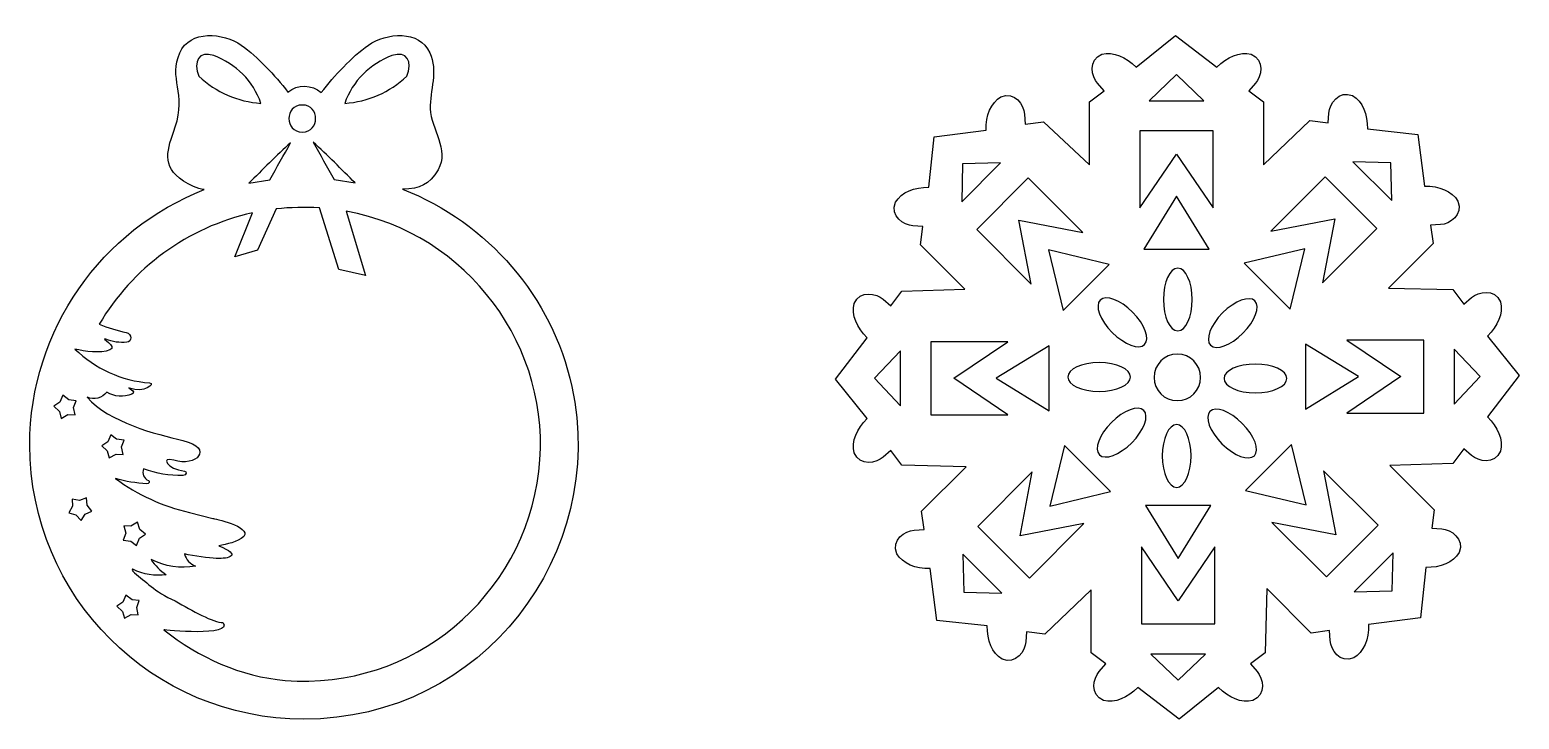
# Model space of a CAD drawing. Header units: centimetres. Extents: x -1 to 124, y -94 to 8.
# Drawn here: x 25.51 to 47.29, y -78.68 to -68.6 of the extents above; entities that cross this region are included whole.
import ezdxf

# ---------------------------------------------------------------- set-up
doc = ezdxf.new("R2010")
doc.units = ezdxf.units.CM
doc.header["$MEASUREMENT"] = 0
doc.layers.add('layer 1', color=7, linetype='Continuous')

msp = doc.modelspace()

# ---------------------------------------------------------------- linework, layer by layer
at = {"layer": 'layer 1', "color": 250}
for points, knots in [([(25.51022, -74.67312), (25.51022, -76.88769), (27.30547, -78.68293), (29.52001, -78.68293), (29.52001, -78.68293), (32.14328, -78.68293), (33.96641, -76.24937), (33.43805, -73.81618), (33.43805, -73.81618), (33.1526, -72.50163), (32.21248, -71.422), (30.96306, -70.93085), (30.96306, -70.93085), (31.22151, -70.92227), (31.3519, -70.86758), (31.48176, -70.64489), (31.48176, -70.64489), (31.65272, -70.35171), (31.37769, -70.05137), (31.36688, -69.75424), (31.36688, -69.75424), (31.35815, -69.48824), (31.48669, -69.19803), (31.35957, -68.93343), (31.35957, -68.93343), (31.21435, -68.59864), (30.7226, -68.6392), (30.46211, -68.8235), (30.46211, -68.8235), (30.20961, -69.00235), (29.97098, -69.26592), (29.77136, -69.51783), (29.77136, -69.51783), (29.63829, -69.39774), (29.42378, -69.39373), (29.28633, -69.50923), (29.28633, -69.50923), (29.08815, -69.25993), (28.85208, -69.00031), (28.60243, -68.8235), (28.60243, -68.8235), (28.34201, -68.6392), (27.85026, -68.59864), (27.70497, -68.93343), (27.70497, -68.93343), (27.53471, -69.3061), (27.80858, -69.53146), (27.63711, -70.02018), (27.63711, -70.02018), (27.52082, -70.35163), (27.4268, -70.58927), (27.75732, -70.81067), (27.75732, -70.81067), (27.84877, -70.87193), (27.95294, -70.91989), (28.06235, -70.93655), (28.06235, -70.93655), (26.5691, -71.5189), (25.51022, -72.97236), (25.51022, -74.67312)], [0, 0, 0, 0, 0.0625, 0.0625, 0.0625, 0.0625, 0.125, 0.125, 0.125, 0.125, 0.1875, 0.1875, 0.1875, 0.1875, 0.25, 0.25, 0.25, 0.25, 0.3125, 0.3125, 0.3125, 0.3125, 0.375, 0.375, 0.375, 0.375, 0.4375, 0.4375, 0.4375, 0.4375, 0.5, 0.5, 0.5, 0.5, 0.5625, 0.5625, 0.5625, 0.5625, 0.625, 0.625, 0.625, 0.625, 0.6875, 0.6875, 0.6875, 0.6875, 0.75, 0.75, 0.75, 0.75, 0.8125, 0.8125, 0.8125, 0.8125, 0.875, 0.875, 0.875, 0.875, 1, 1, 1, 1]), ([(41.00904, -70.5737), (41.00904, -70.5737), (40.33695, -69.94328), (40.33695, -69.94328), (40.33695, -69.94328), (40.33695, -69.94328), (40.0695, -69.97835), (40.0695, -69.97835), (40.0695, -69.97835), (40.0695, -69.97835), (40.05928, -69.83313), (40.05928, -69.83313), (40.05928, -69.83313), (40.05336, -69.70204), (39.91798, -69.49518), (39.71472, -69.5787), (39.71472, -69.5787), (39.56753, -69.66369), (39.4915, -69.85602), (39.49674, -70.06624), (39.49674, -70.06624), (39.49674, -70.06624), (38.73895, -70.16676), (38.73895, -70.16676), (38.73895, -70.16676), (38.73895, -70.16676), (38.66005, -70.90293), (38.66005, -70.90293), (38.66005, -70.90293), (38.44983, -70.89769), (38.2575, -70.97372), (38.1725, -71.12091), (38.1725, -71.12091), (38.08899, -71.32418), (38.29584, -71.45955), (38.42693, -71.46547), (38.42693, -71.46547), (38.42693, -71.46547), (38.57216, -71.47569), (38.57216, -71.47569), (38.57216, -71.47569), (38.57216, -71.47569), (38.53709, -71.74316), (38.53709, -71.74316), (38.53709, -71.74316), (38.53709, -71.74316), (39.18681, -72.39287), (39.18681, -72.39287), (39.18681, -72.39287), (39.18681, -72.39287), (38.2658, -72.42232), (38.2658, -72.42232), (38.2658, -72.42232), (38.2658, -72.42232), (38.10148, -72.63625), (38.10148, -72.63625), (38.10148, -72.63625), (38.10148, -72.63625), (37.99156, -72.54079), (37.99156, -72.54079), (37.99156, -72.54079), (37.89468, -72.45229), (37.65268, -72.40174), (37.56801, -72.60452), (37.56801, -72.60452), (37.52404, -72.7687), (37.60628, -72.95847), (37.75863, -73.10341), (37.75863, -73.10341), (37.75863, -73.10341), (37.29386, -73.71033), (37.29386, -73.71033), (37.29386, -73.71033), (37.29386, -73.71033), (37.75863, -74.28667), (37.75863, -74.28667), (37.75863, -74.28667), (37.60628, -74.43161), (37.52404, -74.62137), (37.56801, -74.78554), (37.56801, -74.78554), (37.65268, -74.98833), (37.89468, -74.93779), (37.99156, -74.84927), (37.99156, -74.84927), (37.99156, -74.84927), (38.10148, -74.75381), (38.10148, -74.75381), (38.10148, -74.75381), (38.10148, -74.75381), (38.2658, -74.96774), (38.2658, -74.96774), (38.2658, -74.96774), (38.2658, -74.96774), (39.20394, -74.99009), (39.20394, -74.99009), (39.20394, -74.99009), (39.20394, -74.99009), (38.55422, -75.63981), (38.55422, -75.63981), (38.55422, -75.63981), (38.55422, -75.63981), (38.5893, -75.90728), (38.5893, -75.90728), (38.5893, -75.90728), (38.5893, -75.90728), (38.44407, -75.9175), (38.44407, -75.9175), (38.44407, -75.9175), (38.31299, -75.92342), (38.10612, -76.0588), (38.18965, -76.26206), (38.18965, -76.26206), (38.27463, -76.40924), (38.46698, -76.48527), (38.6772, -76.48004), (38.6772, -76.48004), (38.6772, -76.48004), (38.77771, -77.23783), (38.77771, -77.23783), (38.77771, -77.23783), (38.77771, -77.23783), (39.51388, -77.31673), (39.51388, -77.31673), (39.51388, -77.31673), (39.50864, -77.52695), (39.58467, -77.71928), (39.73186, -77.80427), (39.73186, -77.80427), (39.93513, -77.88779), (40.07049, -77.68093), (40.07642, -77.54985), (40.07642, -77.54985), (40.07642, -77.54985), (40.08663, -77.40462), (40.08663, -77.40462), (40.08663, -77.40462), (40.08663, -77.40462), (40.3541, -77.43969), (40.3541, -77.43969), (40.3541, -77.43969), (40.3541, -77.43969), (41.03327, -76.79214), (41.03327, -76.79214), (41.03327, -76.79214), (41.03327, -76.79214), (41.03327, -77.71098), (41.03327, -77.71098), (41.03327, -77.71098), (41.03327, -77.71098), (41.24721, -77.8753), (41.24721, -77.8753), (41.24721, -77.8753), (41.24721, -77.8753), (41.15174, -77.98523), (41.15174, -77.98523), (41.15174, -77.98523), (41.06324, -78.0821), (41.01269, -78.3241), (41.21547, -78.40877), (41.21547, -78.40877), (41.37965, -78.45274), (41.56942, -78.3705), (41.71435, -78.21816), (41.71435, -78.21816), (41.71435, -78.21816), (42.32128, -78.68292), (42.32128, -78.68292), (42.32128, -78.68292), (42.32128, -78.68292), (42.89762, -78.21816), (42.89762, -78.21816), (42.89762, -78.21816), (43.04256, -78.3705), (43.23231, -78.45274), (43.3965, -78.40877), (43.3965, -78.40877), (43.59928, -78.3241), (43.54873, -78.0821), (43.46023, -77.98523), (43.46023, -77.98523), (43.46023, -77.98523), (43.36477, -77.8753), (43.36477, -77.8753), (43.36477, -77.8753), (43.36477, -77.8753), (43.57869, -77.71098), (43.57869, -77.71098), (43.57869, -77.71098), (43.57869, -77.71098), (43.60104, -76.77284), (43.60104, -76.77284), (43.60104, -76.77284), (43.60104, -76.77284), (44.25076, -77.42256), (44.25076, -77.42256), (44.25076, -77.42256), (44.25076, -77.42256), (44.51823, -77.38748), (44.51823, -77.38748), (44.51823, -77.38748), (44.51823, -77.38748), (44.52846, -77.53271), (44.52846, -77.53271), (44.52846, -77.53271), (44.53437, -77.6638), (44.66976, -77.87066), (44.87302, -77.78714), (44.87302, -77.78714), (45.0202, -77.70215), (45.09623, -77.5098), (45.091, -77.29958), (45.091, -77.29958), (45.091, -77.29958), (45.84879, -77.19907), (45.84879, -77.19907), (45.84879, -77.19907), (45.84879, -77.19907), (45.92768, -76.46289), (45.92768, -76.46289), (45.92768, -76.46289), (46.1379, -76.46814), (46.33024, -76.39211), (46.41524, -76.24492), (46.41524, -76.24492), (46.49875, -76.04165), (46.2919, -75.90628), (46.1608, -75.90036), (46.1608, -75.90036), (46.1608, -75.90036), (46.01558, -75.89014), (46.01558, -75.89014), (46.01558, -75.89014), (46.01558, -75.89014), (46.05065, -75.62268), (46.05065, -75.62268), (46.05065, -75.62268), (46.05065, -75.62268), (45.40093, -74.97295), (45.40093, -74.97295), (45.40093, -74.97295), (45.40093, -74.97295), (46.32194, -74.9435), (46.32194, -74.9435), (46.32194, -74.9435), (46.32194, -74.9435), (46.48626, -74.72957), (46.48626, -74.72957), (46.48626, -74.72957), (46.48626, -74.72957), (46.59618, -74.82503), (46.59618, -74.82503), (46.59618, -74.82503), (46.69306, -74.91354), (46.93506, -74.96408), (47.01973, -74.7613), (47.01973, -74.7613), (47.0637, -74.59712), (46.98146, -74.40737), (46.82911, -74.26242), (46.82911, -74.26242), (46.82911, -74.26242), (47.29388, -73.6555), (47.29388, -73.6555), (47.29388, -73.6555), (47.29388, -73.6555), (46.82911, -73.07916), (46.82911, -73.07916), (46.82911, -73.07916), (46.98146, -72.93422), (47.0637, -72.74445), (47.01973, -72.58028), (47.01973, -72.58028), (46.93506, -72.37749), (46.69306, -72.42804), (46.59618, -72.51655), (46.59618, -72.51655), (46.59618, -72.51655), (46.48626, -72.612), (46.48626, -72.612), (46.48626, -72.612), (46.48626, -72.612), (46.32194, -72.39808), (46.32194, -72.39808), (46.32194, -72.39808), (46.32194, -72.39808), (45.3838, -72.37573), (45.3838, -72.37573), (45.3838, -72.37573), (45.3838, -72.37573), (46.03352, -71.72599), (46.03352, -71.72599), (46.03352, -71.72599), (46.03352, -71.72599), (45.99843, -71.45854), (45.99843, -71.45854), (45.99843, -71.45854), (45.99843, -71.45854), (46.14367, -71.44831), (46.14367, -71.44831), (46.14367, -71.44831), (46.27476, -71.44239), (46.48162, -71.30702), (46.3981, -71.10376), (46.3981, -71.10376), (46.31311, -70.95656), (46.12076, -70.88053), (45.91054, -70.88578), (45.91054, -70.88578), (45.91054, -70.88578), (45.81003, -70.12798), (45.81003, -70.12798), (45.81003, -70.12798), (45.81003, -70.12798), (45.07386, -70.04908), (45.07386, -70.04908), (45.07386, -70.04908), (45.07908, -69.83886), (45.00307, -69.64653), (44.85588, -69.56153), (44.85588, -69.56153), (44.65261, -69.478), (44.51724, -69.68487), (44.51132, -69.81595), (44.51132, -69.81595), (44.51132, -69.81595), (44.50109, -69.96118), (44.50109, -69.96118), (44.50109, -69.96118), (44.50109, -69.96118), (44.23363, -69.92611), (44.23363, -69.92611), (44.23363, -69.92611), (44.23363, -69.92611), (43.55444, -70.5737), (43.55444, -70.5737), (43.55444, -70.5737), (43.55444, -70.5737), (43.55444, -69.65485), (43.55444, -69.65485), (43.55444, -69.65485), (43.55444, -69.65485), (43.34052, -69.49054), (43.34052, -69.49054), (43.34052, -69.49054), (43.34052, -69.49054), (43.43597, -69.38061), (43.43597, -69.38061), (43.43597, -69.38061), (43.52448, -69.28373), (43.57503, -69.04174), (43.37224, -68.95707), (43.37224, -68.95707), (43.20807, -68.9131), (43.01831, -68.99534), (42.87337, -69.14769), (42.87337, -69.14769), (42.87337, -69.14769), (42.26645, -68.68292), (42.26645, -68.68292), (42.26645, -68.68292), (42.26645, -68.68292), (41.69011, -69.14769), (41.69011, -69.14769), (41.69011, -69.14769), (41.54517, -68.99534), (41.3554, -68.9131), (41.19123, -68.95707), (41.19123, -68.95707), (40.98844, -69.04174), (41.03899, -69.28373), (41.1275, -69.38061), (41.1275, -69.38061), (41.1275, -69.38061), (41.22296, -69.49054), (41.22296, -69.49054), (41.22296, -69.49054), (41.22296, -69.49054), (41.00904, -69.65485), (41.00904, -69.65485), (41.00904, -69.65485), (41.00904, -69.65485), (41.00904, -70.5737), (41.00904, -70.5737)], [0, 0, 0, 0, 0.01030928, 0.01030928, 0.01030928, 0.01030928, 0.02061856, 0.02061856, 0.02061856, 0.02061856, 0.03092784, 0.03092784, 0.03092784, 0.03092784, 0.04123711, 0.04123711, 0.04123711, 0.04123711, 0.05154639, 0.05154639, 0.05154639, 0.05154639, 0.06185567, 0.06185567, 0.06185567, 0.06185567, 0.07216495, 0.07216495, 0.07216495, 0.07216495, 0.08247423, 0.08247423, 0.08247423, 0.08247423, 0.09278351, 0.09278351, 0.09278351, 0.09278351, 0.10309278, 0.10309278, 0.10309278, 0.10309278, 0.11340206, 0.11340206, 0.11340206, 0.11340206, 0.12371134, 0.12371134, 0.12371134, 0.12371134, 0.13402062, 0.13402062, 0.13402062, 0.13402062, 0.1443299, 0.1443299, 0.1443299, 0.1443299, 0.15463918, 0.15463918, 0.15463918, 0.15463918, 0.16494845, 0.16494845, 0.16494845, 0.16494845, 0.17525773, 0.17525773, 0.17525773, 0.17525773, 0.18556701, 0.18556701, 0.18556701, 0.18556701, 0.19587629, 0.19587629, 0.19587629, 0.19587629, 0.20618557, 0.20618557, 0.20618557, 0.20618557, 0.21649485, 0.21649485, 0.21649485, 0.21649485, 0.22680412, 0.22680412, 0.22680412, 0.22680412, 0.2371134, 0.2371134, 0.2371134, 0.2371134, 0.24742268, 0.24742268, 0.24742268, 0.24742268, 0.25773196, 0.25773196, 0.25773196, 0.25773196, 0.26804124, 0.26804124, 0.26804124, 0.26804124, 0.27835052, 0.27835052, 0.27835052, 0.27835052, 0.28865979, 0.28865979, 0.28865979, 0.28865979, 0.29896907, 0.29896907, 0.29896907, 0.29896907, 0.30927835, 0.30927835, 0.30927835, 0.30927835, 0.31958763, 0.31958763, 0.31958763, 0.31958763, 0.32989691, 0.32989691, 0.32989691, 0.32989691, 0.34020619, 0.34020619, 0.34020619, 0.34020619, 0.35051546, 0.35051546, 0.35051546, 0.35051546, 0.36082474, 0.36082474, 0.36082474, 0.36082474, 0.37113402, 0.37113402, 0.37113402, 0.37113402, 0.3814433, 0.3814433, 0.3814433, 0.3814433, 0.39175258, 0.39175258, 0.39175258, 0.39175258, 0.40206186, 0.40206186, 0.40206186, 0.40206186, 0.41237113, 0.41237113, 0.41237113, 0.41237113, 0.42268041, 0.42268041, 0.42268041, 0.42268041, 0.43298969, 0.43298969, 0.43298969, 0.43298969, 0.44329897, 0.44329897, 0.44329897, 0.44329897, 0.45360825, 0.45360825, 0.45360825, 0.45360825, 0.46391753, 0.46391753, 0.46391753, 0.46391753, 0.4742268, 0.4742268, 0.4742268, 0.4742268, 0.48453608, 0.48453608, 0.48453608, 0.48453608, 0.49484536, 0.49484536, 0.49484536, 0.49484536, 0.50515464, 0.50515464, 0.50515464, 0.50515464, 0.51546392, 0.51546392, 0.51546392, 0.51546392, 0.5257732, 0.5257732, 0.5257732, 0.5257732, 0.53608247, 0.53608247, 0.53608247, 0.53608247, 0.54639175, 0.54639175, 0.54639175, 0.54639175, 0.55670103, 0.55670103, 0.55670103, 0.55670103, 0.56701031, 0.56701031, 0.56701031, 0.56701031, 0.57731959, 0.57731959, 0.57731959, 0.57731959, 0.58762887, 0.58762887, 0.58762887, 0.58762887, 0.59793814, 0.59793814, 0.59793814, 0.59793814, 0.60824742, 0.60824742, 0.60824742, 0.60824742, 0.6185567, 0.6185567, 0.6185567, 0.6185567, 0.62886598, 0.62886598, 0.62886598, 0.62886598, 0.63917526, 0.63917526, 0.63917526, 0.63917526, 0.64948454, 0.64948454, 0.64948454, 0.64948454, 0.65979381, 0.65979381, 0.65979381, 0.65979381, 0.67010309, 0.67010309, 0.67010309, 0.67010309, 0.68041237, 0.68041237, 0.68041237, 0.68041237, 0.69072165, 0.69072165, 0.69072165, 0.69072165, 0.70103093, 0.70103093, 0.70103093, 0.70103093, 0.71134021, 0.71134021, 0.71134021, 0.71134021, 0.72164948, 0.72164948, 0.72164948, 0.72164948, 0.73195876, 0.73195876, 0.73195876, 0.73195876, 0.74226804, 0.74226804, 0.74226804, 0.74226804, 0.75257732, 0.75257732, 0.75257732, 0.75257732, 0.7628866, 0.7628866, 0.7628866, 0.7628866, 0.77319588, 0.77319588, 0.77319588, 0.77319588, 0.78350515, 0.78350515, 0.78350515, 0.78350515, 0.79381443, 0.79381443, 0.79381443, 0.79381443, 0.80412371, 0.80412371, 0.80412371, 0.80412371, 0.81443299, 0.81443299, 0.81443299, 0.81443299, 0.82474227, 0.82474227, 0.82474227, 0.82474227, 0.83505155, 0.83505155, 0.83505155, 0.83505155, 0.84536082, 0.84536082, 0.84536082, 0.84536082, 0.8556701, 0.8556701, 0.8556701, 0.8556701, 0.86597938, 0.86597938, 0.86597938, 0.86597938, 0.87628866, 0.87628866, 0.87628866, 0.87628866, 0.88659794, 0.88659794, 0.88659794, 0.88659794, 0.89690722, 0.89690722, 0.89690722, 0.89690722, 0.90721649, 0.90721649, 0.90721649, 0.90721649, 0.91752577, 0.91752577, 0.91752577, 0.91752577, 0.92783505, 0.92783505, 0.92783505, 0.92783505, 0.93814433, 0.93814433, 0.93814433, 0.93814433, 0.94845361, 0.94845361, 0.94845361, 0.94845361, 0.95876289, 0.95876289, 0.95876289, 0.95876289, 0.96907216, 0.96907216, 0.96907216, 0.96907216, 0.97938144, 0.97938144, 0.97938144, 0.97938144, 1, 1, 1, 1]), ([(28.8913, -69.67448), (28.55214, -69.65105), (28.23134, -69.51151), (27.9829, -69.27936), (27.9829, -69.27936), (27.89435, -69.06527), (27.98485, -68.89828), (28.201, -68.97687), (28.201, -68.97687), (28.52403, -69.09397), (28.77748, -69.35008), (28.8913, -69.67448)], [0, 0, 0, 0, 0.25, 0.25, 0.25, 0.25, 0.5, 0.5, 0.5, 0.5, 1, 1, 1, 1]), ([(31.02521, -69.27936), (30.77675, -69.51151), (30.45605, -69.65105), (30.1168, -69.67448), (30.1168, -69.67448), (30.23074, -69.35008), (30.48416, -69.09397), (30.80757, -68.97687), (30.80757, -68.97687), (31.02331, -68.89828), (31.11379, -69.06527), (31.02521, -69.27936)], [0, 0, 0, 0, 0.25, 0.25, 0.25, 0.25, 0.5, 0.5, 0.5, 0.5, 1, 1, 1, 1]), ([(41.87997, -69.63625), (41.87997, -69.63625), (42.28174, -69.25362), (42.28174, -69.25362), (42.28174, -69.25362), (42.28174, -69.25362), (42.6835, -69.63625), (42.6835, -69.63625), (42.6835, -69.63625), (42.6835, -69.63625), (41.87997, -69.63625), (41.87997, -69.63625)], [0, 0, 0, 0, 0.25, 0.25, 0.25, 0.25, 0.5, 0.5, 0.5, 0.5, 1, 1, 1, 1]), ([(29.49569, -70.09477), (29.23609, -70.09477), (29.23611, -69.69885), (29.49569, -69.69885), (29.49569, -69.69885), (29.7553, -69.69885), (29.75532, -70.09477), (29.49569, -70.09477)], [0, 0, 0, 0, 0.33333333, 0.33333333, 0.33333333, 0.33333333, 1, 1, 1, 1]), ([(42.28174, -70.41637), (42.28174, -70.41637), (41.74757, -71.20505), (41.74757, -71.20505), (41.74757, -71.20505), (41.74757, -71.20505), (41.74757, -70.07859), (41.74757, -70.07859), (41.74757, -70.07859), (41.74757, -70.07859), (42.81591, -70.07859), (42.81591, -70.07859), (42.81591, -70.07859), (42.81591, -70.07859), (42.81591, -71.20505), (42.81591, -71.20505), (42.81591, -71.20505), (42.81591, -71.20505), (42.28174, -70.41637), (42.28174, -70.41637)], [0, 0, 0, 0, 0.16666667, 0.16666667, 0.16666667, 0.16666667, 0.33333333, 0.33333333, 0.33333333, 0.33333333, 0.5, 0.5, 0.5, 0.5, 0.66666667, 0.66666667, 0.66666667, 0.66666667, 1, 1, 1, 1]), ([(29.32538, -70.25007), (29.22374, -70.4317), (29.12259, -70.61361), (29.02114, -70.79529), (29.02114, -70.79529), (29.02114, -70.79529), (28.713, -70.84354), (28.713, -70.84354), (28.713, -70.84354), (28.91069, -70.64995), (29.11916, -70.43273), (29.32538, -70.25007)], [0, 0, 0, 0, 0.25, 0.25, 0.25, 0.25, 0.5, 0.5, 0.5, 0.5, 1, 1, 1, 1]), ([(29.95986, -70.78932), (29.85841, -70.60764), (29.75726, -70.42573), (29.65562, -70.24411), (29.65562, -70.24411), (29.86117, -70.42616), (30.07085, -70.64451), (30.268, -70.83757), (30.268, -70.83757), (30.268, -70.83757), (29.95986, -70.78932), (29.95986, -70.78932)], [0, 0, 0, 0, 0.25, 0.25, 0.25, 0.25, 0.5, 0.5, 0.5, 0.5, 1, 1, 1, 1]), ([(39.13977, -71.11414), (39.13977, -71.11414), (39.1533, -70.55949), (39.1533, -70.55949), (39.1533, -70.55949), (39.1533, -70.55949), (39.70795, -70.54596), (39.70795, -70.54596), (39.70795, -70.54596), (39.70795, -70.54596), (39.13977, -71.11414), (39.13977, -71.11414)], [0, 0, 0, 0, 0.25, 0.25, 0.25, 0.25, 0.5, 0.5, 0.5, 0.5, 1, 1, 1, 1]), ([(44.86264, -70.5288), (44.86264, -70.5288), (45.4173, -70.54233), (45.4173, -70.54233), (45.4173, -70.54233), (45.4173, -70.54233), (45.43083, -71.09698), (45.43083, -71.09698), (45.43083, -71.09698), (45.43083, -71.09698), (44.86264, -70.5288), (44.86264, -70.5288)], [0, 0, 0, 0, 0.25, 0.25, 0.25, 0.25, 0.5, 0.5, 0.5, 0.5, 1, 1, 1, 1]), ([(40.91088, -71.56165), (40.91088, -71.56165), (39.9755, -71.38169), (39.9755, -71.38169), (39.9755, -71.38169), (39.9755, -71.38169), (40.15546, -72.31708), (40.15546, -72.31708), (40.15546, -72.31708), (40.15546, -72.31708), (39.35894, -71.52055), (39.35894, -71.52055), (39.35894, -71.52055), (39.35894, -71.52055), (40.11436, -70.76512), (40.11436, -70.76512), (40.11436, -70.76512), (40.11436, -70.76512), (40.91088, -71.56165), (40.91088, -71.56165)], [0, 0, 0, 0, 0.16666667, 0.16666667, 0.16666667, 0.16666667, 0.33333333, 0.33333333, 0.33333333, 0.33333333, 0.5, 0.5, 0.5, 0.5, 0.66666667, 0.66666667, 0.66666667, 0.66666667, 1, 1, 1, 1]), ([(44.5951, -71.36454), (44.5951, -71.36454), (43.6597, -71.54449), (43.6597, -71.54449), (43.6597, -71.54449), (43.6597, -71.54449), (44.45623, -70.74796), (44.45623, -70.74796), (44.45623, -70.74796), (44.45623, -70.74796), (45.21167, -71.50339), (45.21167, -71.50339), (45.21167, -71.50339), (45.21167, -71.50339), (44.41513, -72.29992), (44.41513, -72.29992), (44.41513, -72.29992), (44.41513, -72.29992), (44.5951, -71.36454), (44.5951, -71.36454)], [0, 0, 0, 0, 0.16666667, 0.16666667, 0.16666667, 0.16666667, 0.33333333, 0.33333333, 0.33333333, 0.33333333, 0.5, 0.5, 0.5, 0.5, 0.66666667, 0.66666667, 0.66666667, 0.66666667, 1, 1, 1, 1]), ([(27.84486, -75.65965), (27.45455, -75.56919), (27.08671, -75.40037), (26.76376, -75.16328), (26.76376, -75.16328), (26.9124, -75.20548), (27.0655, -75.23042), (27.22011, -75.23819), (27.22011, -75.23819), (27.26019, -75.24016), (27.2667, -75.20076), (27.24534, -75.19222), (27.24534, -75.19222), (27.17897, -75.1654), (27.14741, -75.08693), (27.17558, -75.02154), (27.17558, -75.02154), (27.35845, -75.08965), (27.55273, -75.12191), (27.74766, -75.11725), (27.74766, -75.11725), (27.81652, -75.11522), (27.80368, -75.05516), (27.77216, -75.05271), (27.77216, -75.05271), (27.52061, -75.03176), (27.41481, -74.82962), (27.61706, -74.89542), (27.61706, -74.89542), (27.9379, -74.99981), (28.21979, -74.72071), (27.7478, -74.60547), (27.7478, -74.60547), (27.35791, -74.51502), (26.66953, -74.34037), (26.35049, -73.97459), (26.35049, -73.97459), (26.45157, -74.01595), (26.56831, -73.98597), (26.63689, -73.90038), (26.63689, -73.90038), (26.74812, -73.96759), (26.8844, -73.97733), (27.00345, -73.92709), (27.00345, -73.92709), (27.08804, -73.89133), (26.9142, -73.82139), (26.97004, -73.84177), (26.97004, -73.84177), (27.18381, -73.9201), (27.34905, -73.77033), (27.26314, -73.76387), (27.26314, -73.76387), (26.85062, -73.73287), (26.46553, -73.55432), (26.16942, -73.26821), (26.16942, -73.26821), (26.30985, -73.30783), (26.54793, -73.33578), (26.68291, -73.28167), (26.68291, -73.28167), (26.79489, -73.23679), (26.53297, -73.08964), (26.62206, -73.12499), (26.62206, -73.12499), (26.71996, -73.16383), (26.82496, -73.17963), (26.92998, -73.16953), (26.92998, -73.16953), (27.00448, -73.16206), (27.01118, -73.04553), (26.92107, -73.02633), (26.92107, -73.02633), (26.78596, -72.9968), (26.65458, -72.95589), (26.52584, -72.90568), (26.52584, -72.90568), (27.00701, -72.08838), (27.814, -71.48585), (28.76886, -71.27656), (28.76886, -71.27656), (28.76886, -71.27656), (28.50843, -71.92211), (28.50843, -71.92211), (28.50843, -71.92211), (28.50843, -71.92211), (28.83953, -71.82409), (28.83953, -71.82409), (28.83953, -71.82409), (28.83953, -71.82409), (29.11384, -71.21913), (29.11384, -71.21913), (29.11384, -71.21913), (29.32095, -71.19525), (29.5354, -71.19151), (29.74525, -71.20393), (29.74525, -71.20393), (29.74525, -71.20393), (30.02899, -72.10583), (30.02899, -72.10583), (30.02899, -72.10583), (30.02899, -72.10583), (30.42139, -72.19159), (30.42139, -72.19159), (30.42139, -72.19159), (30.42139, -72.19159), (30.13729, -71.25234), (30.13729, -71.25234), (30.13729, -71.25234), (31.90905, -71.57192), (33.16802, -73.24472), (32.95561, -75.05787), (32.95561, -75.05787), (32.74088, -76.89086), (31.1045, -78.26752), (29.24721, -78.11528), (29.24721, -78.11528), (28.59903, -78.06215), (27.97751, -77.77806), (27.47256, -77.37671), (27.47256, -77.37671), (27.47406, -77.37701), (28.48559, -77.48199), (28.33581, -77.26814), (28.33581, -77.26814), (28.19703, -77.27163), (27.88134, -77.09475), (27.63792, -76.9533), (27.63792, -76.9533), (27.32275, -76.81387), (27.21018, -76.66543), (27.03981, -76.54041), (27.03981, -76.54041), (26.99567, -76.50802), (27.00608, -76.48327), (27.01901, -76.48995), (27.01901, -76.48995), (27.16986, -76.56552), (27.34004, -76.59322), (27.5065, -76.56935), (27.5065, -76.56935), (27.41962, -76.51015), (27.34391, -76.43558), (27.28316, -76.34898), (27.28316, -76.34898), (27.49115, -76.44773), (27.70685, -76.48138), (27.93614, -76.44545), (27.93614, -76.44545), (27.85555, -76.41269), (27.79712, -76.34866), (27.7706, -76.26568), (27.7706, -76.26568), (27.91577, -76.29865), (28.12294, -76.32283), (28.23795, -76.33031), (28.23795, -76.33031), (28.42371, -76.34236), (28.61975, -76.28284), (28.27476, -76.1475), (28.27476, -76.1475), (28.39417, -76.11816), (28.54674, -76.09763), (28.6397, -76.01101), (28.6397, -76.01101), (28.75455, -75.86032), (28.18977, -75.7454), (28.18948, -75.74564), (28.18948, -75.74564), (28.18948, -75.74564), (27.84486, -75.65965), (27.84486, -75.65965)], [0, 0, 0, 0, 0.02272727, 0.02272727, 0.02272727, 0.02272727, 0.04545455, 0.04545455, 0.04545455, 0.04545455, 0.06818182, 0.06818182, 0.06818182, 0.06818182, 0.09090909, 0.09090909, 0.09090909, 0.09090909, 0.11363636, 0.11363636, 0.11363636, 0.11363636, 0.13636364, 0.13636364, 0.13636364, 0.13636364, 0.15909091, 0.15909091, 0.15909091, 0.15909091, 0.18181818, 0.18181818, 0.18181818, 0.18181818, 0.20454545, 0.20454545, 0.20454545, 0.20454545, 0.22727273, 0.22727273, 0.22727273, 0.22727273, 0.25, 0.25, 0.25, 0.25, 0.27272727, 0.27272727, 0.27272727, 0.27272727, 0.29545455, 0.29545455, 0.29545455, 0.29545455, 0.31818182, 0.31818182, 0.31818182, 0.31818182, 0.34090909, 0.34090909, 0.34090909, 0.34090909, 0.36363636, 0.36363636, 0.36363636, 0.36363636, 0.38636364, 0.38636364, 0.38636364, 0.38636364, 0.40909091, 0.40909091, 0.40909091, 0.40909091, 0.43181818, 0.43181818, 0.43181818, 0.43181818, 0.45454545, 0.45454545, 0.45454545, 0.45454545, 0.47727273, 0.47727273, 0.47727273, 0.47727273, 0.5, 0.5, 0.5, 0.5, 0.52272727, 0.52272727, 0.52272727, 0.52272727, 0.54545455, 0.54545455, 0.54545455, 0.54545455, 0.56818182, 0.56818182, 0.56818182, 0.56818182, 0.59090909, 0.59090909, 0.59090909, 0.59090909, 0.61363636, 0.61363636, 0.61363636, 0.61363636, 0.63636364, 0.63636364, 0.63636364, 0.63636364, 0.65909091, 0.65909091, 0.65909091, 0.65909091, 0.68181818, 0.68181818, 0.68181818, 0.68181818, 0.70454545, 0.70454545, 0.70454545, 0.70454545, 0.72727273, 0.72727273, 0.72727273, 0.72727273, 0.75, 0.75, 0.75, 0.75, 0.77272727, 0.77272727, 0.77272727, 0.77272727, 0.79545455, 0.79545455, 0.79545455, 0.79545455, 0.81818182, 0.81818182, 0.81818182, 0.81818182, 0.84090909, 0.84090909, 0.84090909, 0.84090909, 0.86363636, 0.86363636, 0.86363636, 0.86363636, 0.88636364, 0.88636364, 0.88636364, 0.88636364, 0.90909091, 0.90909091, 0.90909091, 0.90909091, 0.93181818, 0.93181818, 0.93181818, 0.93181818, 0.95454545, 0.95454545, 0.95454545, 0.95454545, 1, 1, 1, 1]), ([(41.80613, -71.80968), (41.80613, -71.80968), (42.28174, -71.03287), (42.28174, -71.03287), (42.28174, -71.03287), (42.28174, -71.03287), (42.75734, -71.80968), (42.75734, -71.80968), (42.75734, -71.80968), (42.75734, -71.80968), (41.80613, -71.80968), (41.80613, -71.80968)], [0, 0, 0, 0, 0.25, 0.25, 0.25, 0.25, 0.5, 0.5, 0.5, 0.5, 1, 1, 1, 1]), ([(40.62441, -72.70321), (40.62441, -72.70321), (40.41142, -71.81762), (40.41142, -71.81762), (40.41142, -71.81762), (40.41142, -71.81762), (41.29701, -72.0306), (41.29701, -72.0306), (41.29701, -72.0306), (41.29701, -72.0306), (40.62441, -72.70321), (40.62441, -72.70321)], [0, 0, 0, 0, 0.25, 0.25, 0.25, 0.25, 0.5, 0.5, 0.5, 0.5, 1, 1, 1, 1]), ([(43.94617, -72.68605), (43.94617, -72.68605), (43.27357, -72.01345), (43.27357, -72.01345), (43.27357, -72.01345), (43.27357, -72.01345), (44.15917, -71.80045), (44.15917, -71.80045), (44.15917, -71.80045), (44.15917, -71.80045), (43.94617, -72.68605), (43.94617, -72.68605)], [0, 0, 0, 0, 0.25, 0.25, 0.25, 0.25, 0.5, 0.5, 0.5, 0.5, 1, 1, 1, 1]), ([(42.09043, -72.54426), (42.09043, -72.29067), (42.18464, -72.08511), (42.30087, -72.08511), (42.30087, -72.08511), (42.41711, -72.08511), (42.51132, -72.29067), (42.51132, -72.54426), (42.51132, -72.54426), (42.51132, -72.79785), (42.41711, -73.00343), (42.30087, -73.00343), (42.30087, -73.00343), (42.18464, -73.00343), (42.09043, -72.79785), (42.09043, -72.54426)], [0, 0, 0, 0, 0.2, 0.2, 0.2, 0.2, 0.4, 0.4, 0.4, 0.4, 0.6, 0.6, 0.6, 0.6, 1, 1, 1, 1]), ([(41.81526, -73.20198), (41.73308, -73.28416), (41.52109, -73.20544), (41.34177, -73.02613), (41.34177, -73.02613), (41.16246, -72.84681), (41.08372, -72.63482), (41.1659, -72.55265), (41.1659, -72.55265), (41.24809, -72.47047), (41.46007, -72.54921), (41.63939, -72.72851), (41.63939, -72.72851), (41.8187, -72.90781), (41.89744, -73.1198), (41.81526, -73.20198)], [0, 0, 0, 0, 0.2, 0.2, 0.2, 0.2, 0.4, 0.4, 0.4, 0.4, 0.6, 0.6, 0.6, 0.6, 1, 1, 1, 1]), ([(43.25339, -73.03777), (43.07407, -73.21708), (42.86209, -73.29581), (42.77989, -73.21362), (42.77989, -73.21362), (42.69771, -73.13143), (42.77645, -72.91945), (42.95576, -72.74013), (42.95576, -72.74013), (43.13509, -72.56081), (43.34707, -72.48208), (43.42925, -72.56427), (43.42925, -72.56427), (43.51144, -72.64647), (43.4327, -72.85845), (43.25339, -73.03777)], [0, 0, 0, 0, 0.2, 0.2, 0.2, 0.2, 0.4, 0.4, 0.4, 0.4, 0.6, 0.6, 0.6, 0.6, 1, 1, 1, 1]), ([(39.816, -74.22919), (39.816, -74.22919), (38.68953, -74.22919), (38.68953, -74.22919), (38.68953, -74.22919), (38.68953, -74.22919), (38.68953, -73.16086), (38.68953, -73.16086), (38.68953, -73.16086), (38.68953, -73.16086), (39.816, -73.16086), (39.816, -73.16086), (39.816, -73.16086), (39.816, -73.16086), (39.02732, -73.69504), (39.02732, -73.69504), (39.02732, -73.69504), (39.02732, -73.69504), (39.816, -74.22919), (39.816, -74.22919)], [0, 0, 0, 0, 0.16666667, 0.16666667, 0.16666667, 0.16666667, 0.33333333, 0.33333333, 0.33333333, 0.33333333, 0.5, 0.5, 0.5, 0.5, 0.66666667, 0.66666667, 0.66666667, 0.66666667, 1, 1, 1, 1]), ([(45.89821, -74.20496), (45.89821, -74.20496), (44.77174, -74.20496), (44.77174, -74.20496), (44.77174, -74.20496), (44.77174, -74.20496), (45.56042, -73.67079), (45.56042, -73.67079), (45.56042, -73.67079), (45.56042, -73.67079), (44.77174, -73.13661), (44.77174, -73.13661), (44.77174, -73.13661), (44.77174, -73.13661), (45.89821, -73.13661), (45.89821, -73.13661), (45.89821, -73.13661), (45.89821, -73.13661), (45.89821, -74.20496), (45.89821, -74.20496)], [0, 0, 0, 0, 0.16666667, 0.16666667, 0.16666667, 0.16666667, 0.33333333, 0.33333333, 0.33333333, 0.33333333, 0.5, 0.5, 0.5, 0.5, 0.66666667, 0.66666667, 0.66666667, 0.66666667, 1, 1, 1, 1]), ([(38.24719, -74.0968), (38.24719, -74.0968), (37.86456, -73.69504), (37.86456, -73.69504), (37.86456, -73.69504), (37.86456, -73.69504), (38.24719, -73.29327), (38.24719, -73.29327), (38.24719, -73.29327), (38.24719, -73.29327), (38.24719, -74.0968), (38.24719, -74.0968)], [0, 0, 0, 0, 0.25, 0.25, 0.25, 0.25, 0.5, 0.5, 0.5, 0.5, 1, 1, 1, 1]), ([(40.42063, -74.17064), (40.42063, -74.17064), (39.64381, -73.69504), (39.64381, -73.69504), (39.64381, -73.69504), (39.64381, -73.69504), (40.42063, -73.21943), (40.42063, -73.21943), (40.42063, -73.21943), (40.42063, -73.21943), (40.42063, -74.17064), (40.42063, -74.17064)], [0, 0, 0, 0, 0.25, 0.25, 0.25, 0.25, 0.5, 0.5, 0.5, 0.5, 1, 1, 1, 1]), ([(41.95346, -73.68292), (41.95346, -73.49494), (42.10584, -73.34253), (42.29384, -73.34253), (42.29384, -73.34253), (42.48183, -73.34253), (42.63423, -73.49494), (42.63423, -73.68292), (42.63423, -73.68292), (42.63423, -73.8709), (42.48183, -74.0233), (42.29384, -74.0233), (42.29384, -74.0233), (42.10584, -74.0233), (41.95346, -73.8709), (41.95346, -73.68292)], [0, 0, 0, 0, 0.2, 0.2, 0.2, 0.2, 0.4, 0.4, 0.4, 0.4, 0.6, 0.6, 0.6, 0.6, 1, 1, 1, 1]), ([(44.16711, -73.19518), (44.16711, -73.19518), (44.94392, -73.67079), (44.94392, -73.67079), (44.94392, -73.67079), (44.94392, -73.67079), (44.16711, -74.1464), (44.16711, -74.1464), (44.16711, -74.1464), (44.16711, -74.1464), (44.16711, -73.19518), (44.16711, -73.19518)], [0, 0, 0, 0, 0.25, 0.25, 0.25, 0.25, 0.5, 0.5, 0.5, 0.5, 1, 1, 1, 1]), ([(46.34055, -73.26902), (46.34055, -73.26902), (46.72319, -73.67079), (46.72319, -73.67079), (46.72319, -73.67079), (46.72319, -73.67079), (46.34055, -74.07256), (46.34055, -74.07256), (46.34055, -74.07256), (46.34055, -74.07256), (46.34055, -73.26902), (46.34055, -73.26902)], [0, 0, 0, 0, 0.25, 0.25, 0.25, 0.25, 0.5, 0.5, 0.5, 0.5, 1, 1, 1, 1]), ([(41.14996, -73.88832), (40.89635, -73.88832), (40.69077, -73.79411), (40.69077, -73.67787), (40.69077, -73.67787), (40.69077, -73.56165), (40.89635, -73.46743), (41.14995, -73.46741), (41.14995, -73.46741), (41.40355, -73.46741), (41.60913, -73.56163), (41.60914, -73.67786), (41.60914, -73.67786), (41.60914, -73.79408), (41.40356, -73.88831), (41.14996, -73.88832)], [0, 0, 0, 0, 0.2, 0.2, 0.2, 0.2, 0.4, 0.4, 0.4, 0.4, 0.6, 0.6, 0.6, 0.6, 1, 1, 1, 1]), ([(43.4358, -73.90876), (43.18221, -73.90875), (42.97663, -73.81452), (42.97663, -73.69828), (42.97663, -73.69828), (42.97663, -73.58203), (43.18221, -73.48782), (43.4358, -73.48782), (43.4358, -73.48782), (43.6894, -73.48782), (43.89498, -73.58206), (43.89498, -73.69829), (43.89498, -73.69829), (43.89498, -73.81454), (43.6894, -73.90876), (43.4358, -73.90876)], [0, 0, 0, 0, 0.2, 0.2, 0.2, 0.2, 0.4, 0.4, 0.4, 0.4, 0.6, 0.6, 0.6, 0.6, 1, 1, 1, 1]), ([(26.17344, -74.2318), (26.17344, -74.2318), (26.06669, -74.22791), (26.06669, -74.22791), (26.06669, -74.22791), (26.06669, -74.22791), (25.97096, -74.28228), (25.97096, -74.28228), (25.97096, -74.28228), (25.97096, -74.28228), (25.94386, -74.18352), (25.94386, -74.18352), (25.94386, -74.18352), (25.94386, -74.18352), (25.86038, -74.10532), (25.86038, -74.10532), (25.86038, -74.10532), (25.86038, -74.10532), (25.94893, -74.04582), (25.94893, -74.04582), (25.94893, -74.04582), (25.94893, -74.04582), (25.99452, -73.94546), (25.99452, -73.94546), (25.99452, -73.94546), (25.99452, -73.94546), (26.08143, -74.01252), (26.08143, -74.01252), (26.08143, -74.01252), (26.08143, -74.01252), (26.18801, -74.02363), (26.18801, -74.02363), (26.18801, -74.02363), (26.18801, -74.02363), (26.15116, -74.1258), (26.15116, -74.1258), (26.15116, -74.1258), (26.15116, -74.1258), (26.17344, -74.2318), (26.17344, -74.2318)], [0, 0, 0, 0, 0.09090909, 0.09090909, 0.09090909, 0.09090909, 0.18181818, 0.18181818, 0.18181818, 0.18181818, 0.27272727, 0.27272727, 0.27272727, 0.27272727, 0.36363636, 0.36363636, 0.36363636, 0.36363636, 0.45454545, 0.45454545, 0.45454545, 0.45454545, 0.54545455, 0.54545455, 0.54545455, 0.54545455, 0.63636364, 0.63636364, 0.63636364, 0.63636364, 0.72727273, 0.72727273, 0.72727273, 0.72727273, 0.81818182, 0.81818182, 0.81818182, 0.81818182, 1, 1, 1, 1]), ([(41.80289, -74.16568), (41.88509, -74.24786), (41.80633, -74.45985), (41.62701, -74.63919), (41.62701, -74.63919), (41.44769, -74.81852), (41.2357, -74.89727), (41.15351, -74.81508), (41.15351, -74.81508), (41.07131, -74.7329), (41.15006, -74.52091), (41.32938, -74.34158), (41.32938, -74.34158), (41.50871, -74.16224), (41.72071, -74.08349), (41.80289, -74.16568)], [0, 0, 0, 0, 0.2, 0.2, 0.2, 0.2, 0.4, 0.4, 0.4, 0.4, 0.6, 0.6, 0.6, 0.6, 1, 1, 1, 1]), ([(43.42006, -74.82898), (43.33788, -74.91116), (43.12588, -74.83241), (42.94656, -74.65308), (42.94656, -74.65308), (42.76724, -74.47375), (42.6885, -74.26174), (42.7707, -74.17955), (42.7707, -74.17955), (42.85288, -74.09736), (43.06486, -74.1761), (43.24418, -74.35543), (43.24418, -74.35543), (43.4235, -74.53477), (43.50226, -74.74678), (43.42006, -74.82898)], [0, 0, 0, 0, 0.2, 0.2, 0.2, 0.2, 0.4, 0.4, 0.4, 0.4, 0.6, 0.6, 0.6, 0.6, 1, 1, 1, 1]), ([(42.28445, -75.2916), (42.16822, -75.2916), (42.07399, -75.08602), (42.07399, -74.83241), (42.07399, -74.83241), (42.07399, -74.5788), (42.16822, -74.37321), (42.28445, -74.3732), (42.28445, -74.3732), (42.40067, -74.3732), (42.49491, -74.57878), (42.49491, -74.8324), (42.49491, -74.8324), (42.49491, -75.08601), (42.40067, -75.2916), (42.28445, -75.2916)], [0, 0, 0, 0, 0.2, 0.2, 0.2, 0.2, 0.4, 0.4, 0.4, 0.4, 0.6, 0.6, 0.6, 0.6, 1, 1, 1, 1]), ([(26.87562, -74.80881), (26.87562, -74.80881), (26.77332, -74.80407), (26.77332, -74.80407), (26.77332, -74.80407), (26.77332, -74.80407), (26.67314, -74.8593), (26.67314, -74.8593), (26.67314, -74.8593), (26.67314, -74.8593), (26.64385, -74.75656), (26.64385, -74.75656), (26.64385, -74.75656), (26.64385, -74.75656), (26.56256, -74.68234), (26.56256, -74.68234), (26.56256, -74.68234), (26.56256, -74.68234), (26.65054, -74.62349), (26.65054, -74.62349), (26.65054, -74.62349), (26.65054, -74.62349), (26.6967, -74.52248), (26.6967, -74.52248), (26.6967, -74.52248), (26.6967, -74.52248), (26.77829, -74.58724), (26.77829, -74.58724), (26.77829, -74.58724), (26.77829, -74.58724), (26.89019, -74.60065), (26.89019, -74.60065), (26.89019, -74.60065), (26.89019, -74.60065), (26.85363, -74.69967), (26.85363, -74.69967), (26.85363, -74.69967), (26.85363, -74.69967), (26.87562, -74.80881), (26.87562, -74.80881)], [0, 0, 0, 0, 0.09090909, 0.09090909, 0.09090909, 0.09090909, 0.18181818, 0.18181818, 0.18181818, 0.18181818, 0.27272727, 0.27272727, 0.27272727, 0.27272727, 0.36363636, 0.36363636, 0.36363636, 0.36363636, 0.45454545, 0.45454545, 0.45454545, 0.45454545, 0.54545455, 0.54545455, 0.54545455, 0.54545455, 0.63636364, 0.63636364, 0.63636364, 0.63636364, 0.72727273, 0.72727273, 0.72727273, 0.72727273, 0.81818182, 0.81818182, 0.81818182, 0.81818182, 1, 1, 1, 1]), ([(41.31416, -75.35237), (41.31416, -75.35237), (40.42857, -75.56536), (40.42857, -75.56536), (40.42857, -75.56536), (40.42857, -75.56536), (40.64155, -74.67976), (40.64155, -74.67976), (40.64155, -74.67976), (40.64155, -74.67976), (41.31416, -75.35237), (41.31416, -75.35237)], [0, 0, 0, 0, 0.25, 0.25, 0.25, 0.25, 0.5, 0.5, 0.5, 0.5, 1, 1, 1, 1]), ([(43.96332, -74.66262), (43.96332, -74.66262), (44.17631, -75.54821), (44.17631, -75.54821), (44.17631, -75.54821), (44.17631, -75.54821), (43.29071, -75.33522), (43.29071, -75.33522), (43.29071, -75.33522), (43.29071, -75.33522), (43.96332, -74.66262), (43.96332, -74.66262)], [0, 0, 0, 0, 0.25, 0.25, 0.25, 0.25, 0.5, 0.5, 0.5, 0.5, 1, 1, 1, 1]), ([(40.92803, -75.82133), (40.92803, -75.82133), (40.1315, -76.61784), (40.1315, -76.61784), (40.1315, -76.61784), (40.1315, -76.61784), (39.37607, -75.86241), (39.37607, -75.86241), (39.37607, -75.86241), (39.37607, -75.86241), (40.1726, -75.06588), (40.1726, -75.06588), (40.1726, -75.06588), (40.1726, -75.06588), (39.99263, -76.00128), (39.99263, -76.00128), (39.99263, -76.00128), (39.99263, -76.00128), (40.92803, -75.82133), (40.92803, -75.82133)], [0, 0, 0, 0, 0.16666667, 0.16666667, 0.16666667, 0.16666667, 0.33333333, 0.33333333, 0.33333333, 0.33333333, 0.5, 0.5, 0.5, 0.5, 0.66666667, 0.66666667, 0.66666667, 0.66666667, 1, 1, 1, 1]), ([(44.47337, -76.60071), (44.47337, -76.60071), (43.67684, -75.80418), (43.67684, -75.80418), (43.67684, -75.80418), (43.67684, -75.80418), (44.61224, -75.98413), (44.61224, -75.98413), (44.61224, -75.98413), (44.61224, -75.98413), (44.43228, -75.04874), (44.43228, -75.04874), (44.43228, -75.04874), (44.43228, -75.04874), (45.2288, -75.84528), (45.2288, -75.84528), (45.2288, -75.84528), (45.2288, -75.84528), (44.47337, -76.60071), (44.47337, -76.60071)], [0, 0, 0, 0, 0.16666667, 0.16666667, 0.16666667, 0.16666667, 0.33333333, 0.33333333, 0.33333333, 0.33333333, 0.5, 0.5, 0.5, 0.5, 0.66666667, 0.66666667, 0.66666667, 0.66666667, 1, 1, 1, 1]), ([(26.41924, -75.63861), (26.41924, -75.63861), (26.32072, -75.68431), (26.32072, -75.68431), (26.32072, -75.68431), (26.32072, -75.68431), (26.26108, -75.77473), (26.26108, -75.77473), (26.26108, -75.77473), (26.26108, -75.77473), (26.18315, -75.69291), (26.18315, -75.69291), (26.18315, -75.69291), (26.18315, -75.69291), (26.08274, -75.66639), (26.08274, -75.66639), (26.08274, -75.66639), (26.08274, -75.66639), (26.13683, -75.56461), (26.13683, -75.56461), (26.13683, -75.56461), (26.13683, -75.56461), (26.13067, -75.46329), (26.13067, -75.46329), (26.13067, -75.46329), (26.13067, -75.46329), (26.23935, -75.484), (26.23935, -75.484), (26.23935, -75.484), (26.23935, -75.484), (26.33864, -75.44612), (26.33864, -75.44612), (26.33864, -75.44612), (26.33864, -75.44612), (26.35166, -75.55391), (26.35166, -75.55391), (26.35166, -75.55391), (26.35166, -75.55391), (26.41924, -75.63861), (26.41924, -75.63861)], [0, 0, 0, 0, 0.09090909, 0.09090909, 0.09090909, 0.09090909, 0.18181818, 0.18181818, 0.18181818, 0.18181818, 0.27272727, 0.27272727, 0.27272727, 0.27272727, 0.36363636, 0.36363636, 0.36363636, 0.36363636, 0.45454545, 0.45454545, 0.45454545, 0.45454545, 0.54545455, 0.54545455, 0.54545455, 0.54545455, 0.63636364, 0.63636364, 0.63636364, 0.63636364, 0.72727273, 0.72727273, 0.72727273, 0.72727273, 0.81818182, 0.81818182, 0.81818182, 0.81818182, 1, 1, 1, 1]), ([(42.30599, -76.33296), (42.30599, -76.33296), (41.83038, -75.55615), (41.83038, -75.55615), (41.83038, -75.55615), (41.83038, -75.55615), (42.78159, -75.55615), (42.78159, -75.55615), (42.78159, -75.55615), (42.78159, -75.55615), (42.30599, -76.33296), (42.30599, -76.33296)], [0, 0, 0, 0, 0.25, 0.25, 0.25, 0.25, 0.5, 0.5, 0.5, 0.5, 1, 1, 1, 1]), ([(26.91389, -75.96206), (26.91389, -75.96206), (26.88552, -75.85601), (26.88552, -75.85601), (26.88552, -75.85601), (26.88552, -75.85601), (26.98952, -75.85896), (26.98952, -75.85896), (26.98952, -75.85896), (26.98952, -75.85896), (27.08725, -75.80257), (27.08725, -75.80257), (27.08725, -75.80257), (27.08725, -75.80257), (27.12017, -75.90813), (27.12017, -75.90813), (27.12017, -75.90813), (27.12017, -75.90813), (27.20042, -75.9779), (27.20042, -75.9779), (27.20042, -75.9779), (27.20042, -75.9779), (27.11546, -76.03566), (27.11546, -76.03566), (27.11546, -76.03566), (27.11546, -76.03566), (27.06864, -76.13968), (27.06864, -76.13968), (27.06864, -76.13968), (27.06864, -76.13968), (26.98757, -76.07682), (26.98757, -76.07682), (26.98757, -76.07682), (26.98757, -76.07682), (26.87402, -76.06437), (26.87402, -76.06437), (26.87402, -76.06437), (26.87402, -76.06437), (26.91389, -75.96206), (26.91389, -75.96206)], [0, 0, 0, 0, 0.09090909, 0.09090909, 0.09090909, 0.09090909, 0.18181818, 0.18181818, 0.18181818, 0.18181818, 0.27272727, 0.27272727, 0.27272727, 0.27272727, 0.36363636, 0.36363636, 0.36363636, 0.36363636, 0.45454545, 0.45454545, 0.45454545, 0.45454545, 0.54545455, 0.54545455, 0.54545455, 0.54545455, 0.63636364, 0.63636364, 0.63636364, 0.63636364, 0.72727273, 0.72727273, 0.72727273, 0.72727273, 0.81818182, 0.81818182, 0.81818182, 0.81818182, 1, 1, 1, 1]), ([(41.77181, -77.28725), (41.77181, -77.28725), (41.77182, -76.16078), (41.77182, -76.16078), (41.77182, -76.16078), (41.77182, -76.16078), (42.30599, -76.94946), (42.30599, -76.94946), (42.30599, -76.94946), (42.30599, -76.94946), (42.84015, -76.16078), (42.84015, -76.16078), (42.84015, -76.16078), (42.84015, -76.16078), (42.84015, -77.28725), (42.84015, -77.28725), (42.84015, -77.28725), (42.84015, -77.28725), (41.77181, -77.28725), (41.77181, -77.28725)], [0, 0, 0, 0, 0.16666667, 0.16666667, 0.16666667, 0.16666667, 0.33333333, 0.33333333, 0.33333333, 0.33333333, 0.5, 0.5, 0.5, 0.5, 0.66666667, 0.66666667, 0.66666667, 0.66666667, 1, 1, 1, 1]), ([(39.7251, -76.83701), (39.7251, -76.83701), (39.17044, -76.82348), (39.17044, -76.82348), (39.17044, -76.82348), (39.17044, -76.82348), (39.15691, -76.26881), (39.15691, -76.26881), (39.15691, -76.26881), (39.15691, -76.26881), (39.7251, -76.83701), (39.7251, -76.83701)], [0, 0, 0, 0, 0.25, 0.25, 0.25, 0.25, 0.5, 0.5, 0.5, 0.5, 1, 1, 1, 1]), ([(45.44797, -76.25168), (45.44797, -76.25168), (45.43443, -76.80633), (45.43443, -76.80633), (45.43443, -76.80633), (45.43443, -76.80633), (44.87977, -76.81986), (44.87977, -76.81986), (44.87977, -76.81986), (44.87977, -76.81986), (45.44797, -76.25168), (45.44797, -76.25168)], [0, 0, 0, 0, 0.25, 0.25, 0.25, 0.25, 0.5, 0.5, 0.5, 0.5, 1, 1, 1, 1]), ([(26.91664, -76.86998), (26.91664, -76.86998), (27.00515, -76.93761), (27.00515, -76.93761), (27.00515, -76.93761), (27.00515, -76.93761), (27.11013, -76.94815), (27.11013, -76.94815), (27.11013, -76.94815), (27.11013, -76.94815), (27.07349, -77.04784), (27.07349, -77.04784), (27.07349, -77.04784), (27.07349, -77.04784), (27.09556, -77.15631), (27.09556, -77.15631), (27.09556, -77.15631), (27.09556, -77.15631), (26.99308, -77.1516), (26.99308, -77.1516), (26.99308, -77.1516), (26.99308, -77.1516), (26.89308, -77.2068), (26.89308, -77.2068), (26.89308, -77.2068), (26.89308, -77.2068), (26.86639, -77.10882), (26.86639, -77.10882), (26.86639, -77.10882), (26.86639, -77.10882), (26.7825, -77.02984), (26.7825, -77.02984), (26.7825, -77.02984), (26.7825, -77.02984), (26.87172, -76.96957), (26.87172, -76.96957), (26.87172, -76.96957), (26.87172, -76.96957), (26.91664, -76.86998), (26.91664, -76.86998)], [0, 0, 0, 0, 0.09090909, 0.09090909, 0.09090909, 0.09090909, 0.18181818, 0.18181818, 0.18181818, 0.18181818, 0.27272727, 0.27272727, 0.27272727, 0.27272727, 0.36363636, 0.36363636, 0.36363636, 0.36363636, 0.45454545, 0.45454545, 0.45454545, 0.45454545, 0.54545455, 0.54545455, 0.54545455, 0.54545455, 0.63636364, 0.63636364, 0.63636364, 0.63636364, 0.72727273, 0.72727273, 0.72727273, 0.72727273, 0.81818182, 0.81818182, 0.81818182, 0.81818182, 1, 1, 1, 1]), ([(42.70775, -77.72959), (42.70775, -77.72959), (42.30599, -78.11222), (42.30599, -78.11222), (42.30599, -78.11222), (42.30599, -78.11222), (41.90422, -77.72959), (41.90422, -77.72959), (41.90422, -77.72959), (41.90422, -77.72959), (42.70775, -77.72959), (42.70775, -77.72959)], [0, 0, 0, 0, 0.25, 0.25, 0.25, 0.25, 0.5, 0.5, 0.5, 0.5, 1, 1, 1, 1])]:
    msp.add_open_spline(points, degree=3, knots=knots, dxfattribs=at)

doc.saveas('drawing.dxf')
